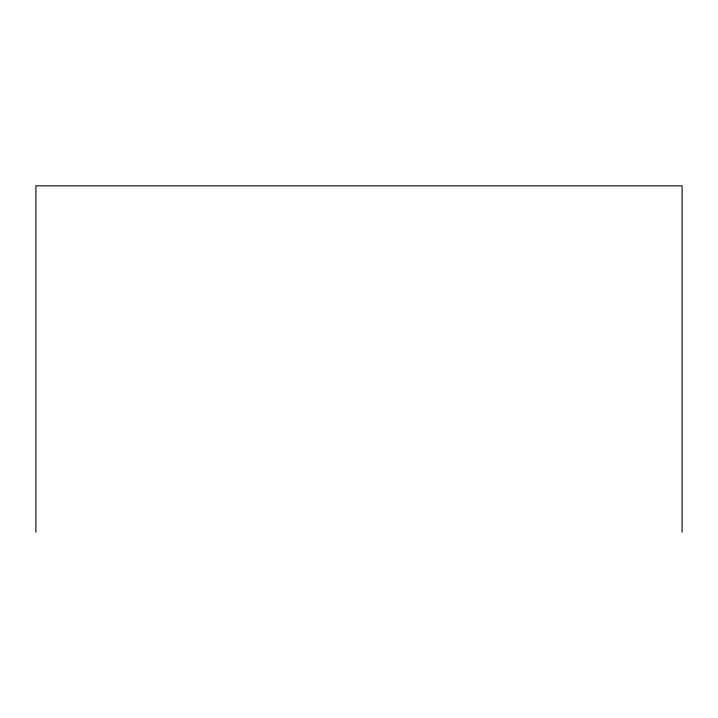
<?xml version="1.0" encoding="UTF-8"?>
<svg xmlns="http://www.w3.org/2000/svg" width="718" height="718" viewBox="0 0 718 718"><rect width="100%" height="100%" fill="white"/><g stroke="black" fill="none" stroke-linecap="round" stroke-linejoin="round"><path stroke-width="1.08" d="M682.1 532.173L682.1 185.827L35.9 185.827L35.9 532.173"/></g></svg>
